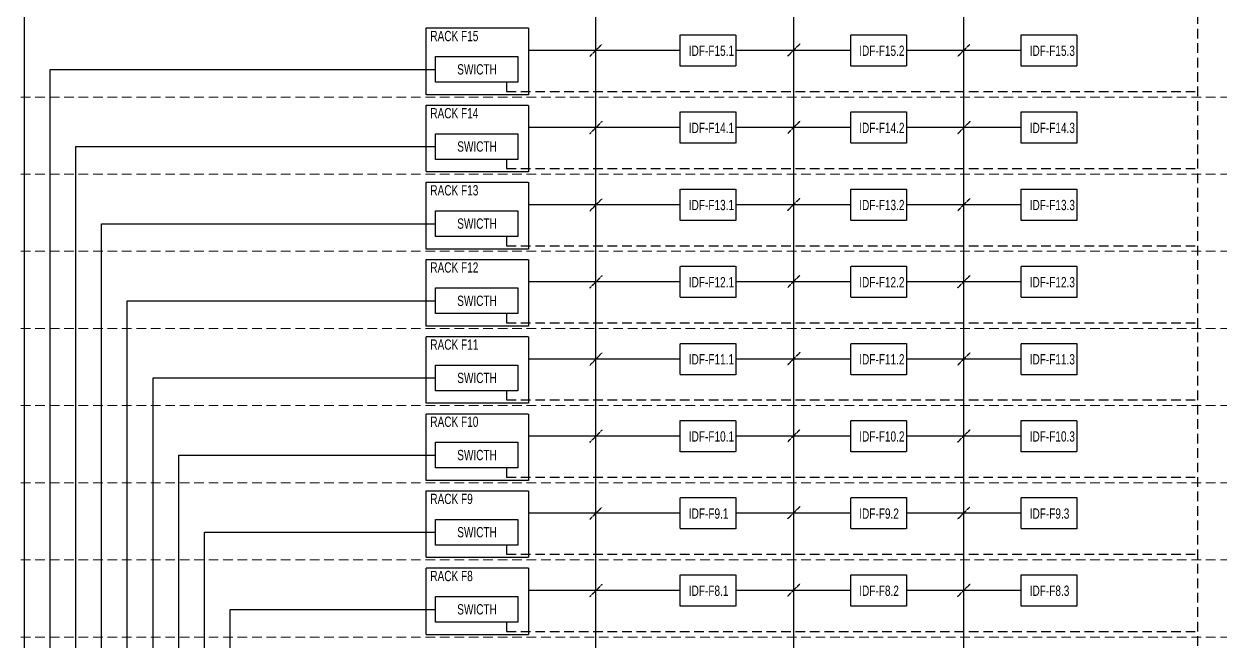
# Model space of a CAD drawing. Extents: x -5343388 to 7033982, y -486386 to 188356.
# Drawn here: x 493460 to 540017, y -234044 to -210044 of the extents above; entities that cross this region are included whole.
import ezdxf

# ---------------------------------------------------------------- set-up
doc = ezdxf.new("R2010")
doc.units = 0
doc.header["$MEASUREMENT"] = 0
doc.linetypes.add('DASHED2', pattern=[0.375, 0.25, -0.125])
for name, color, linetype in [('PANEL', 1, 'Continuous'), ('text', 2, 'Continuous'), ('wire', 3, 'Continuous')]:
    doc.layers.add(name, color=color, linetype=linetype)
doc.layers.add('Wire Hatch', color=7, linetype='Continuous', lineweight=15)
doc.styles.add('NKB2', font='', dxfattribs={"width": 0.7, "height": 400})
doc.styles.get('NKB2').set_extended_font_data('.VnArialH')

msp = doc.modelspace()

# ---------------------------------------------------------------- linework, layer by layer
at = {"linetype": 'DASHED2'}
for p, q in [((515726.19808, -244074.72076), (515726.19808, -184571.91499)), ((523427.57405, -244058.76486), (523427.57405, -184555.95909)), ((530040.81311, -244074.72076), (530040.81311, -184571.91499)), ((515486.90147, -211309.21151), (515965.49468, -210830.61829)), ((523188.27744, -211293.25561), (523666.87066, -210814.6624)), ((529801.5165, -211309.21151), (530280.10972, -210830.61829)), ((515491.70732, -214309.21151), (515970.30054, -213830.61829)), ((523193.08329, -214293.25561), (523671.67651, -213814.6624)), ((529806.32236, -214309.21151), (530284.91557, -213830.61829)), ((515491.70732, -217309.21151), (515970.30054, -216830.61829)), ((523193.08329, -217293.25561), (523671.67651, -216814.6624)), ((529806.32236, -217309.21151), (530284.91557, -216830.61829)), ((515491.70732, -220309.21151), (515970.30054, -219830.61829)), ((523193.08329, -220293.25561), (523671.67651, -219814.6624)), ((529806.32236, -220309.21151), (530284.91557, -219830.61829)), ((515491.70732, -223309.21151), (515970.30054, -222830.61829)), ((523193.08329, -223293.25561), (523671.67651, -222814.6624)), ((529806.32236, -223309.21151), (530284.91557, -222830.61829)), ((515491.70732, -226309.21151), (515970.30054, -225830.61829)), ((523193.08329, -226293.25561), (523671.67651, -225814.6624)), ((529806.32236, -226309.21151), (530284.91557, -225830.61829)), ((515486.90147, -229309.21151), (515965.49468, -228830.61829)), ((523188.27744, -229293.25561), (523666.87066, -228814.6624)), ((529801.5165, -229309.21151), (530280.10972, -228830.61829)), ((515491.70732, -232309.21151), (515970.30054, -231830.61829)), ((523193.08329, -232293.25561), (523671.67651, -231814.6624)), ((529806.32236, -232309.21151), (530284.91557, -231830.61829))]:
    msp.add_line(p, q, dxfattribs=at)
for points in [[(519005.3398, -211074.72076), (513105.14377, -211074.72076)], [(525639.34062, -211074.72076), (521174.28397, -211074.72076)], [(532273.34143, -211074.72076), (527808.28479, -211074.72076)], [(519005.3398, -214074.72076), (513105.14377, -214074.72076)], [(525639.34062, -214074.72076), (521174.28397, -214074.72076)], [(532273.34143, -214074.72076), (527808.28479, -214074.72076)], [(519005.3398, -217074.72076), (513105.14377, -217074.72076)], [(525639.34062, -217074.72076), (521174.28397, -217074.72076)], [(532273.34143, -217074.72076), (527808.28479, -217074.72076)], [(519005.3398, -220074.72076), (513105.14377, -220074.72076)], [(525639.34062, -220074.72076), (521174.28397, -220074.72076)], [(532273.34143, -220074.72076), (527808.28479, -220074.72076)], [(519005.3398, -223074.72076), (513105.14377, -223074.72076)], [(525639.34062, -223074.72076), (521174.28397, -223074.72076)], [(532273.34143, -223074.72076), (527808.28479, -223074.72076)], [(519005.3398, -226074.72076), (513105.14377, -226074.72076)], [(525639.34062, -226074.72076), (521174.28397, -226074.72076)], [(532273.34143, -226074.72076), (527808.28479, -226074.72076)], [(519005.3398, -229074.72076), (513105.14377, -229074.72076)], [(525639.34062, -229074.72076), (521174.28397, -229074.72076)], [(532273.34143, -229074.72076), (527808.28479, -229074.72076)], [(519005.3398, -232074.72076), (513105.14377, -232074.72076)], [(525639.34062, -232074.72076), (521174.28397, -232074.72076)], [(532273.34143, -232074.72076), (527808.28479, -232074.72076)]]:
    msp.add_lwpolyline(points, dxfattribs=at)
at = {"layer": 'PANEL'}
for points in [[(509484.62404, -211311.14677), (512690.11849, -211311.14677), (512690.11849, -212311.14677), (509484.62404, -212311.14677)], [(509484.62404, -214311.14677), (512690.11849, -214311.14677), (512690.11849, -215311.14677), (509484.62404, -215311.14677)], [(509484.62404, -217311.14677), (512690.11849, -217311.14677), (512690.11849, -218311.14677), (509484.62404, -218311.14677)], [(509484.62404, -220311.14677), (512690.11849, -220311.14677), (512690.11849, -221311.14677), (509484.62404, -221311.14677)], [(509484.62404, -223311.14677), (512690.11849, -223311.14677), (512690.11849, -224311.14677), (509484.62404, -224311.14677)], [(509484.62404, -226311.14677), (512690.11849, -226311.14677), (512690.11849, -227311.14677), (509484.62404, -227311.14677)], [(509484.62404, -229311.14677), (512690.11849, -229311.14677), (512690.11849, -230311.14677), (509484.62404, -230311.14677)], [(509484.62404, -232311.14677), (512690.11849, -232311.14677), (512690.11849, -233311.14677), (509484.62404, -233311.14677)]]:
    msp.add_lwpolyline(points, close=True, dxfattribs=at)
at = {"layer": 'text', "linetype": 'DASHED2'}
for points in [[(509110.47369, -210200.56382), (513105.14377, -210200.56382), (513105.14377, -212797.71077), (509110.47369, -212797.71077)], [(519005.3398, -210465.15412), (521174.28397, -210465.15412), (521174.28397, -211684.28739), (519005.3398, -211684.28739)], [(525639.34062, -210465.15412), (527808.28479, -210465.15412), (527808.28479, -211684.28739), (525639.34062, -211684.28739)], [(532273.34143, -210465.15412), (534442.28561, -210465.15412), (534442.28561, -211684.28739), (532273.34143, -211684.28739)], [(509110.47369, -213200.56382), (513105.14377, -213200.56382), (513105.14377, -215797.71077), (509110.47369, -215797.71077)], [(519005.3398, -213465.15412), (521174.28397, -213465.15412), (521174.28397, -214684.28739), (519005.3398, -214684.28739)], [(525639.34062, -213465.15412), (527808.28479, -213465.15412), (527808.28479, -214684.28739), (525639.34062, -214684.28739)], [(532273.34143, -213465.15412), (534442.28561, -213465.15412), (534442.28561, -214684.28739), (532273.34143, -214684.28739)], [(509110.47369, -216200.56382), (513105.14377, -216200.56382), (513105.14377, -218797.71077), (509110.47369, -218797.71077)], [(519005.3398, -216465.15412), (521174.28397, -216465.15412), (521174.28397, -217684.28739), (519005.3398, -217684.28739)], [(525639.34062, -216465.15412), (527808.28479, -216465.15412), (527808.28479, -217684.28739), (525639.34062, -217684.28739)], [(532273.34143, -216465.15412), (534442.28561, -216465.15412), (534442.28561, -217684.28739), (532273.34143, -217684.28739)], [(509110.47369, -219200.56382), (513105.14377, -219200.56382), (513105.14377, -221797.71077), (509110.47369, -221797.71077)], [(519005.3398, -219465.15412), (521174.28397, -219465.15412), (521174.28397, -220684.28739), (519005.3398, -220684.28739)], [(525639.34062, -219465.15412), (527808.28479, -219465.15412), (527808.28479, -220684.28739), (525639.34062, -220684.28739)], [(532273.34143, -219465.15412), (534442.28561, -219465.15412), (534442.28561, -220684.28739), (532273.34143, -220684.28739)], [(509110.47369, -222200.56382), (513105.14377, -222200.56382), (513105.14377, -224797.71077), (509110.47369, -224797.71077)], [(519005.3398, -222465.15412), (521174.28397, -222465.15412), (521174.28397, -223684.28739), (519005.3398, -223684.28739)], [(525639.34062, -222465.15412), (527808.28479, -222465.15412), (527808.28479, -223684.28739), (525639.34062, -223684.28739)], [(532273.34143, -222465.15412), (534442.28561, -222465.15412), (534442.28561, -223684.28739), (532273.34143, -223684.28739)], [(509110.47369, -225200.56382), (513105.14377, -225200.56382), (513105.14377, -227797.71077), (509110.47369, -227797.71077)], [(519005.3398, -225465.15412), (521174.28397, -225465.15412), (521174.28397, -226684.28739), (519005.3398, -226684.28739)], [(525639.34062, -225465.15412), (527808.28479, -225465.15412), (527808.28479, -226684.28739), (525639.34062, -226684.28739)], [(532273.34143, -225465.15412), (534442.28561, -225465.15412), (534442.28561, -226684.28739), (532273.34143, -226684.28739)], [(509110.47369, -228200.56382), (513105.14377, -228200.56382), (513105.14377, -230797.71077), (509110.47369, -230797.71077)], [(519005.3398, -228465.15412), (521174.28397, -228465.15412), (521174.28397, -229684.28739), (519005.3398, -229684.28739)], [(525639.34062, -228465.15412), (527808.28479, -228465.15412), (527808.28479, -229684.28739), (525639.34062, -229684.28739)], [(532273.34143, -228465.15412), (534442.28561, -228465.15412), (534442.28561, -229684.28739), (532273.34143, -229684.28739)], [(509110.47369, -231200.56382), (513105.14377, -231200.56382), (513105.14377, -233797.71077), (509110.47369, -233797.71077)], [(519005.3398, -231465.15412), (521174.28397, -231465.15412), (521174.28397, -232684.28739), (519005.3398, -232684.28739)], [(525639.34062, -231465.15412), (527808.28479, -231465.15412), (527808.28479, -232684.28739), (525639.34062, -232684.28739)], [(532273.34143, -231465.15412), (534442.28561, -231465.15412), (534442.28561, -232684.28739), (532273.34143, -232684.28739)]]:
    msp.add_lwpolyline(points, close=True, dxfattribs=at)
at = {"layer": 'wire', "linetype": 'DASHED2', "ltscale": 1500}
for points in [[(527618.92029, -274169.17526), (539156.39942, -274169.17526), (539156.39942, -179668.20843)], [(512240.98668, -212311.14677), (512240.98668, -212668.20843), (539156.39942, -212668.20843)], [(512240.98668, -215311.14677), (512240.98668, -215668.20843), (539156.39942, -215668.20843)], [(512240.98668, -218311.14677), (512240.98668, -218668.20843), (539156.39942, -218668.20843)], [(512240.98668, -221311.14677), (512240.98668, -221668.20843), (539156.39942, -221668.20843)], [(512240.98668, -224311.14677), (512240.98668, -224668.20843), (539156.39942, -224668.20843)], [(512240.98668, -227311.14677), (512240.98668, -227668.20843), (539156.39942, -227668.20843)], [(512240.98668, -230311.14677), (512240.98668, -230668.20843), (539156.39942, -230668.20843)], [(512240.98668, -233311.14677), (512240.98668, -233668.20843), (539156.39942, -233668.20843)]]:
    msp.add_lwpolyline(points, dxfattribs=at)
at = {"layer": 'wire'}
for points in [[(493484.62404, -261061.71875), (493484.62404, -208811.14677), (509484.62404, -208811.14677)], [(494484.62404, -261061.71875), (494484.62404, -211811.14677), (509484.62404, -211811.14677)], [(495484.62404, -261061.71875), (495484.62404, -214811.14677), (509484.62404, -214811.14677)], [(496484.62404, -261061.71875), (496484.62404, -217811.14677), (509484.62404, -217811.14677)], [(497484.62404, -261061.71875), (497484.62404, -220811.14677), (509484.62404, -220811.14677)], [(498484.62404, -261061.71875), (498484.62404, -223811.14677), (509484.62404, -223811.14677)], [(499484.62404, -261061.71875), (499484.62404, -226811.14677), (509484.62404, -226811.14677)], [(500484.62404, -261061.71875), (500484.62404, -229811.14677), (509484.62404, -229811.14677)], [(501484.62404, -261061.71875), (501484.62404, -232811.14677), (509484.62404, -232811.14677)]]:
    msp.add_lwpolyline(points, dxfattribs=at)
at = {"layer": 'Wire Hatch', "linetype": 'DASHED2', "ltscale": 1500}
for points in [[(555589.3445, -212886.87961), (462207.87007, -212886.87961)], [(555589.3445, -215886.87961), (462207.87007, -215886.87961)], [(555589.3445, -218886.87961), (462207.87007, -218886.87961)], [(555589.3445, -221886.87961), (462207.87007, -221886.87961)], [(555589.3445, -224886.87961), (462207.87007, -224886.87961)], [(555589.3445, -227886.87961), (462207.87007, -227886.87961)], [(555589.3445, -230886.87961), (462207.87007, -230886.87961)], [(555589.3445, -233886.87961), (462207.87007, -233886.87961)]]:
    msp.add_lwpolyline(points, dxfattribs=at)

# ---------------------------------------------------------------- texts
at = {"layer": 'text', "char_height": 400, "width": 5996.5972512, "attachment_point": 1, "style": 'NKB2'}
for s, insert in [('rack F15', (509278.52312, -210314.01651)), ('IDF-F15.1', (519338.97587, -210886.05496)), ('IDF-F15.2', (525972.97668, -210886.05496)), ('IDF-F15.3', (532606.9775, -210886.05496)), ('SWICTH', (510325.98427, -211609.7503)), ('rack F14', (509278.52312, -213314.01651)), ('IDF-F14.1', (519338.97587, -213886.05496)), ('IDF-F14.2', (525972.97668, -213886.05496)), ('IDF-F14.3', (532606.9775, -213886.05496)), ('SWICTH', (510325.98427, -214609.7503)), ('rack F13', (509278.52312, -216314.01651)), ('IDF-F13.1', (519338.97587, -216886.05496)), ('IDF-F13.2', (525972.97668, -216886.05496)), ('IDF-F13.3', (532606.9775, -216886.05496)), ('SWICTH', (510325.98427, -217609.7503)), ('rack F12', (509278.52312, -219314.01651)), ('IDF-F12.1', (519338.97587, -219886.05496)), ('IDF-F12.2', (525972.97668, -219886.05496)), ('IDF-F12.3', (532606.9775, -219886.05496)), ('SWICTH', (510325.98427, -220609.7503)), ('rack F11', (509278.52312, -222314.01651)), ('IDF-F11.1', (519338.97587, -222886.05496)), ('IDF-F11.2', (525972.97668, -222886.05496)), ('IDF-F11.3', (532606.9775, -222886.05496)), ('SWICTH', (510325.98427, -223609.7503)), ('rack F10', (509278.52312, -225314.01651)), ('IDF-F10.1', (519338.97587, -225886.05496)), ('IDF-F10.2', (525972.97668, -225886.05496)), ('IDF-F10.3', (532606.9775, -225886.05496)), ('SWICTH', (510325.98427, -226609.7503)), ('rack F9', (509278.52312, -228314.01651)), ('IDF-F9.1', (519338.97587, -228886.05496)), ('IDF-F9.2', (525972.97668, -228886.05496)), ('IDF-F9.3', (532606.9775, -228886.05496)), ('SWICTH', (510325.98427, -229609.7503)), ('rack F8', (509278.52312, -231314.01651)), ('IDF-F8.1', (519338.97587, -231886.05496)), ('IDF-F8.2', (525972.97668, -231886.05496)), ('IDF-F8.3', (532606.9775, -231886.05496)), ('SWICTH', (510325.98427, -232609.7503))]:
    msp.add_mtext(s, dxfattribs=dict(at, insert=insert))

doc.saveas('drawing.dxf')
